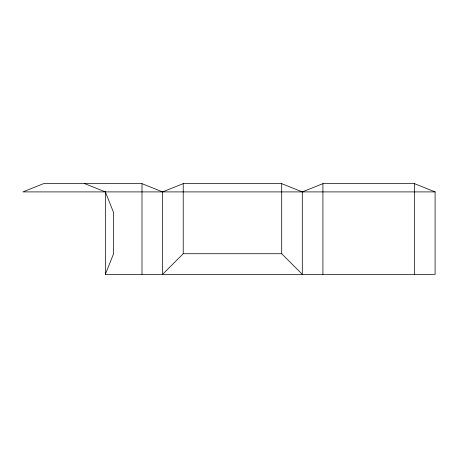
<?xml version="1.0" encoding="UTF-8"?>
<svg xmlns="http://www.w3.org/2000/svg" width="458" height="458" viewBox="0 0 458 458"><rect width="100%" height="100%" fill="white"/><g stroke="black" fill="none" stroke-linecap="round" stroke-linejoin="round"><path stroke-width="0.69" d="M435.1 191.902L22.9 191.902L43.51 183.658L141.991 183.658L162.601 191.902L183.211 183.658L281.693 183.658L302.303 191.902L322.913 183.658L414.49 183.658L435.1 191.902L435.1 274.342L105.34 274.342L113.584 253.732L113.584 212.512L105.34 191.902L84.73 183.658M302.303 191.902L302.303 274.342L281.693 253.732L183.211 253.732L162.601 274.342L162.601 191.902M414.49 183.658L414.49 274.342M322.913 183.658L322.913 274.342M281.693 183.658L281.693 253.732M183.211 183.658L183.211 253.732M141.991 183.658L141.991 274.342M105.34 191.902L105.34 274.342"/></g></svg>
